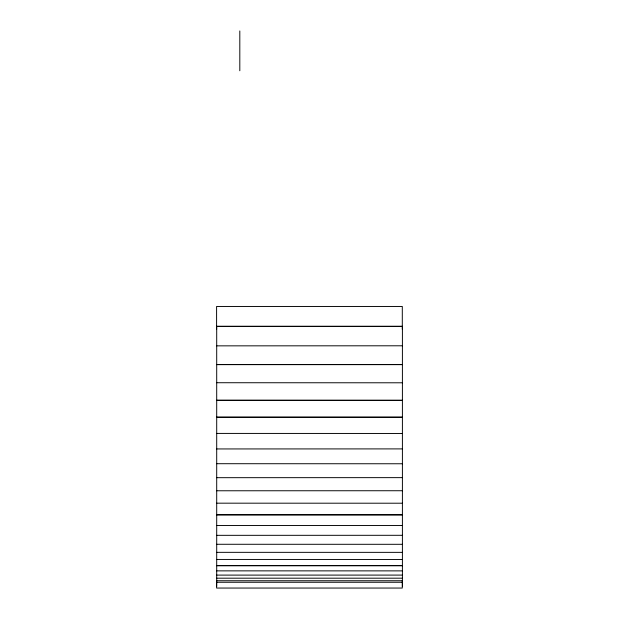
<?xml version="1.0" encoding="UTF-8"?>
<svg xmlns="http://www.w3.org/2000/svg" width="619" height="619" viewBox="0 0 619 619"><rect width="100%" height="100%" fill="white"/><g stroke="black" fill="none" stroke-linecap="round" stroke-linejoin="round"><path stroke-width="0.93" d="M216.596 326.236L402.296 326.236M216.704 345.851L402.404 345.789M216.704 364.56L402.404 364.56M216.704 364.622L402.404 364.622M216.704 382.728L402.404 382.79M216.704 417.183L402.404 417.183M216.704 417.237L402.404 417.237M216.704 433.416L402.404 433.47M216.704 448.945L402.404 448.899M216.704 463.708L402.404 463.763M216.704 477.682L402.404 477.636M216.704 490.774L402.404 490.735M216.704 503.177L402.404 503.216M216.704 525.508L402.404 525.477M216.704 535.334L402.404 535.303M216.704 544.279L402.404 544.31M216.704 552.341L402.404 552.365M216.704 559.444L402.404 559.468M216.704 565.65L402.404 565.65M216.704 565.673L402.404 565.673M216.704 570.865L402.404 570.88M216.704 575.105L402.404 575.09M216.704 578.192L402.404 578.192M402.404 580.738L216.596 580.746L216.596 588.05L402.296 588.05L402.296 580.746M216.596 582.262L402.296 582.262M402.404 586.503L402.404 326.538L216.704 326.538L216.704 586.503M402.296 329.277L402.296 306.459L216.596 306.459L216.596 329.277M239.808 30.95L239.808 70.759M402.404 400.284L216.704 400.284L402.404 400.346M402.404 514.807L216.704 514.807L402.404 514.846"/></g></svg>
